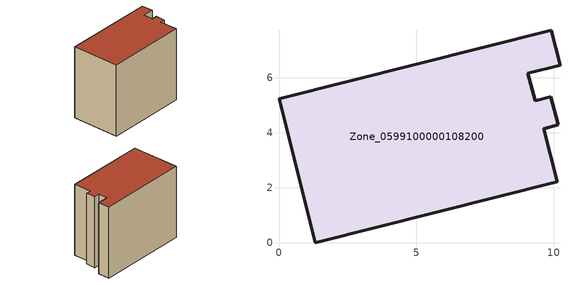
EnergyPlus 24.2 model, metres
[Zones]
Zone_0599100000108200
 floor ground (C_G): 9.06,6.16 9.32,5.16 9.9,5.31 10.16,4.28 9.64,4.15 10.13,2.22 1.32,0 0,5.23 9.91,7.72 10.23,6.46 z0
 wall outside (C_F): 1.32,0 10.13,2.22 9.64,4.15 10.16,4.28 9.9,5.31 9.32,5.16 9.06,6.16 10.23,6.46 9.91,7.72 0,5.23 1.32,0 z0:8.16
 roof outside (C_R): 9.91,7.72 0,5.23 1.32,0 10.13,2.22 9.64,4.15 10.16,4.28 9.9,5.31 9.32,5.16 9.06,6.16 10.23,6.46 z8.16
[BUILDING]
Pand.0599100000108200: North Axis=0; Terrain=City; Loads Convergence Tolerance Value=0.04; Temperature Convergence Tolerance Value=0.4; Solar Distribution=FullExterior; Maximum Number of Warmup Days=25; Minimum Number of Warmup Days=1
[Site:Location]
Rotterdam.The.Hague.AP_ZH_NLD Design_Conditions: Latitude=51.96; Longitude=4.45; Time Zone=1; Elevation=-4.5
[SITE:GROUNDTEMPERATURE:BUILDINGSURFACE]
18, 18, 18, 18, 18, 18, 18, 18, 18, 18, 18, 18
[MATERIAL] Thermal Absorptance=0.9; Solar Absorptance=0.7; Visible Absorptance=0.7
Name | Roughness | Thickness | Conductivity | Density | Specific Heat
G.TI.1975-1991 | MediumSmooth | 0.15 | 0.288461 | 540 | 1210
F.TI.1975-1991 | Rough | 0.3 | 0.230769 | 1920 | 840
R.TI.1975-1991 | MediumRough | 0.2 | 0.153846 | 1500 | 1000
[CONSTRUCTION]
C_G: G.TI.1975-1991
C_F: F.TI.1975-1991
C_R: R.TI.1975-1991
[ZONE]
Zone_0599100000108200: Type=1; Multiplier=1; Ceiling Height=Autocalculate; Volume=Autocalculate; Floor Area=autocalculate; Part of Total Floor Area=Yes
[ZONEINFILTRATION:DESIGNFLOWRATE]
Infil_Zone_0599100000108200: Zone or ZoneList or Space or SpaceList=Zone_0599100000108200; Schedule=AlwaysOn; Design Flow Rate Calculation Method=Flow/Area; Flow Rate per Floor Area=0.003; Constant Term Coefficient=1; Temperature Term Coefficient=0; Velocity Term Coefficient=0; Velocity Squared Term Coefficient=0
[HVACTEMPLATE:ZONE:IDEALLOADSAIRSYSTEM]
Zone_0599100000108200: Maximum Heating Supply Air Temperature=50; Minimum Cooling Supply Air Temperature=13; Maximum Heating Supply Air Humidity Ratio=0.0156; Minimum Cooling Supply Air Humidity Ratio=0.0077; Heating Limit=NoLimit; Cooling Limit=NoLimit; Dehumidification Control Type=ConstantSensibleHeatRatio; Cooling Sensible Heat Ratio=0.7; Dehumidification Setpoint=60; Humidification Control Type=None; Humidification Setpoint=30; Outdoor Air Method=None; Outdoor Air Flow Rate per Person=0.00944; Outdoor Air Flow Rate per Zone Floor Area=0; Outdoor Air Flow Rate per Zone=0; Demand Controlled Ventilation Type=None; Outdoor Air Economizer Type=NoEconomizer; Heat Recovery Type=None; Sensible Heat Recovery Effectiveness=0.7; Latent Heat Recovery Effectiveness=0.65
[ZONECONTROL:THERMOSTAT]
ThermostatControl_Zone_0599100000108200: Zone or ZoneList=Zone_0599100000108200; Control Type Schedule=DualSetpointControlType; Control 1=Thermostat_Zone_0599100000108200; Temperature Difference Between Cutout And Setpoint=0
[THERMOSTATSETPOINT:DUALSETPOINT]
Thermostat_Zone_0599100000108200: Heating Setpoint Temperature Schedule=HeatingSetpoint_Zone_0599100000108200; Cooling Setpoint Temperature Schedule=CoolingSetpoint_Zone_0599100000108200
[SCHEDULE:COMPACT]
HeatingSetpoint_Zone_0599100000108200: Through: 12/31, For: AllDays, Until: 24:00, 21
CoolingSetpoint_Zone_0599100000108200: Through: 12/31, For: AllDays, Until: 24:00, 24
DualSetpointControlType: Through: 12/31, For: AllDays, Until: 24:00, 4
AlwaysOn: Through: 12/31, For: AllDays, Until: 24:00, 1
